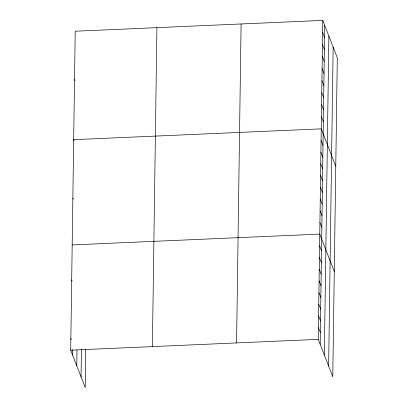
<?xml version="1.0" encoding="UTF-8"?>
<svg xmlns="http://www.w3.org/2000/svg" width="408" height="408" viewBox="0 0 408 408"><rect width="100%" height="100%" fill="white"/><g stroke="black" fill="none" stroke-linecap="round" stroke-linejoin="round"><path stroke-width="0.61" d="M85.751 349.437L85.206 387.6L70.691 350.176L75.22 31.217L322.794 20.4L337.309 57.824L332.78 376.783L318.265 339.359L322.794 20.4M72.619 355.144L72.695 349.605M76.775 365.854L77 349.85M81.054 376.89L81.447 349.192M152.393 346.606L156.917 27.647M236.569 342.929L241.092 23.97M320.193 344.327L324.717 25.367M324.345 355.036L328.874 36.077M328.629 366.073L333.152 47.114M72.185 244.917L319.76 234.105L334.274 271.529M70.691 350.176L318.265 339.359M322.621 32.451L324.549 37.419M322.447 44.498L324.375 49.465M322.279 56.549L324.207 61.516M322.106 68.6L324.034 73.567M321.938 80.646L323.865 85.614M321.764 92.698L323.692 97.665M321.596 104.749L323.524 109.716M321.422 116.795L323.35 121.763M335.769 166.27L321.254 128.846L73.68 139.664L74.108 140.765M321.086 140.541L323.014 145.508M320.923 152.235L322.845 157.202M320.754 163.934L322.682 168.902M320.591 175.629L322.514 180.596M320.423 187.323L322.351 192.29M320.255 199.017L322.182 203.985M320.091 210.712L322.019 215.679M319.923 222.411L321.851 227.373M319.591 245.8L321.519 250.767M319.428 257.494L321.356 262.461M319.26 269.188L321.188 274.156M319.097 280.882L321.02 285.85M318.929 292.582L320.856 297.549M318.765 304.276L320.688 309.244M318.597 315.97L320.525 320.938M318.429 327.665L320.356 332.632M74.537 79.412L74.965 80.519M72.848 198.14L73.277 199.242M71.691 280.005L72.114 281.107M70.859 338.482L71.288 339.584"/></g></svg>
